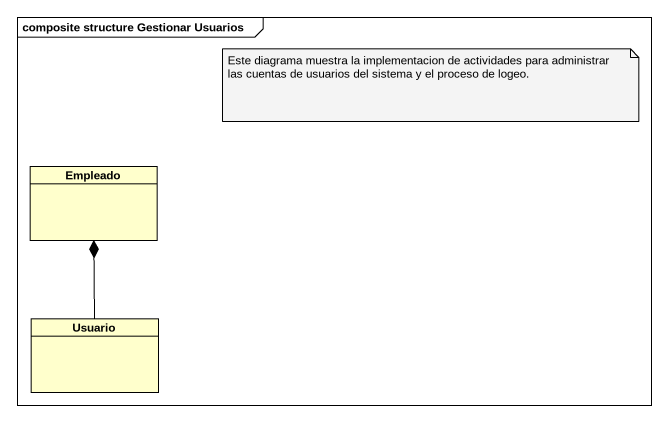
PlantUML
@startuml
mainframe composite structure Gestionar Usuarios
hide circle
hide empty members
class Empleado
class Usuario
Usuario -up-* Empleado
note as N1
  Este diagrama muestra la implementacion de actividades para administrar las cuentas de usuarios del sistema y el proceso de logeo.
end note
@enduml
